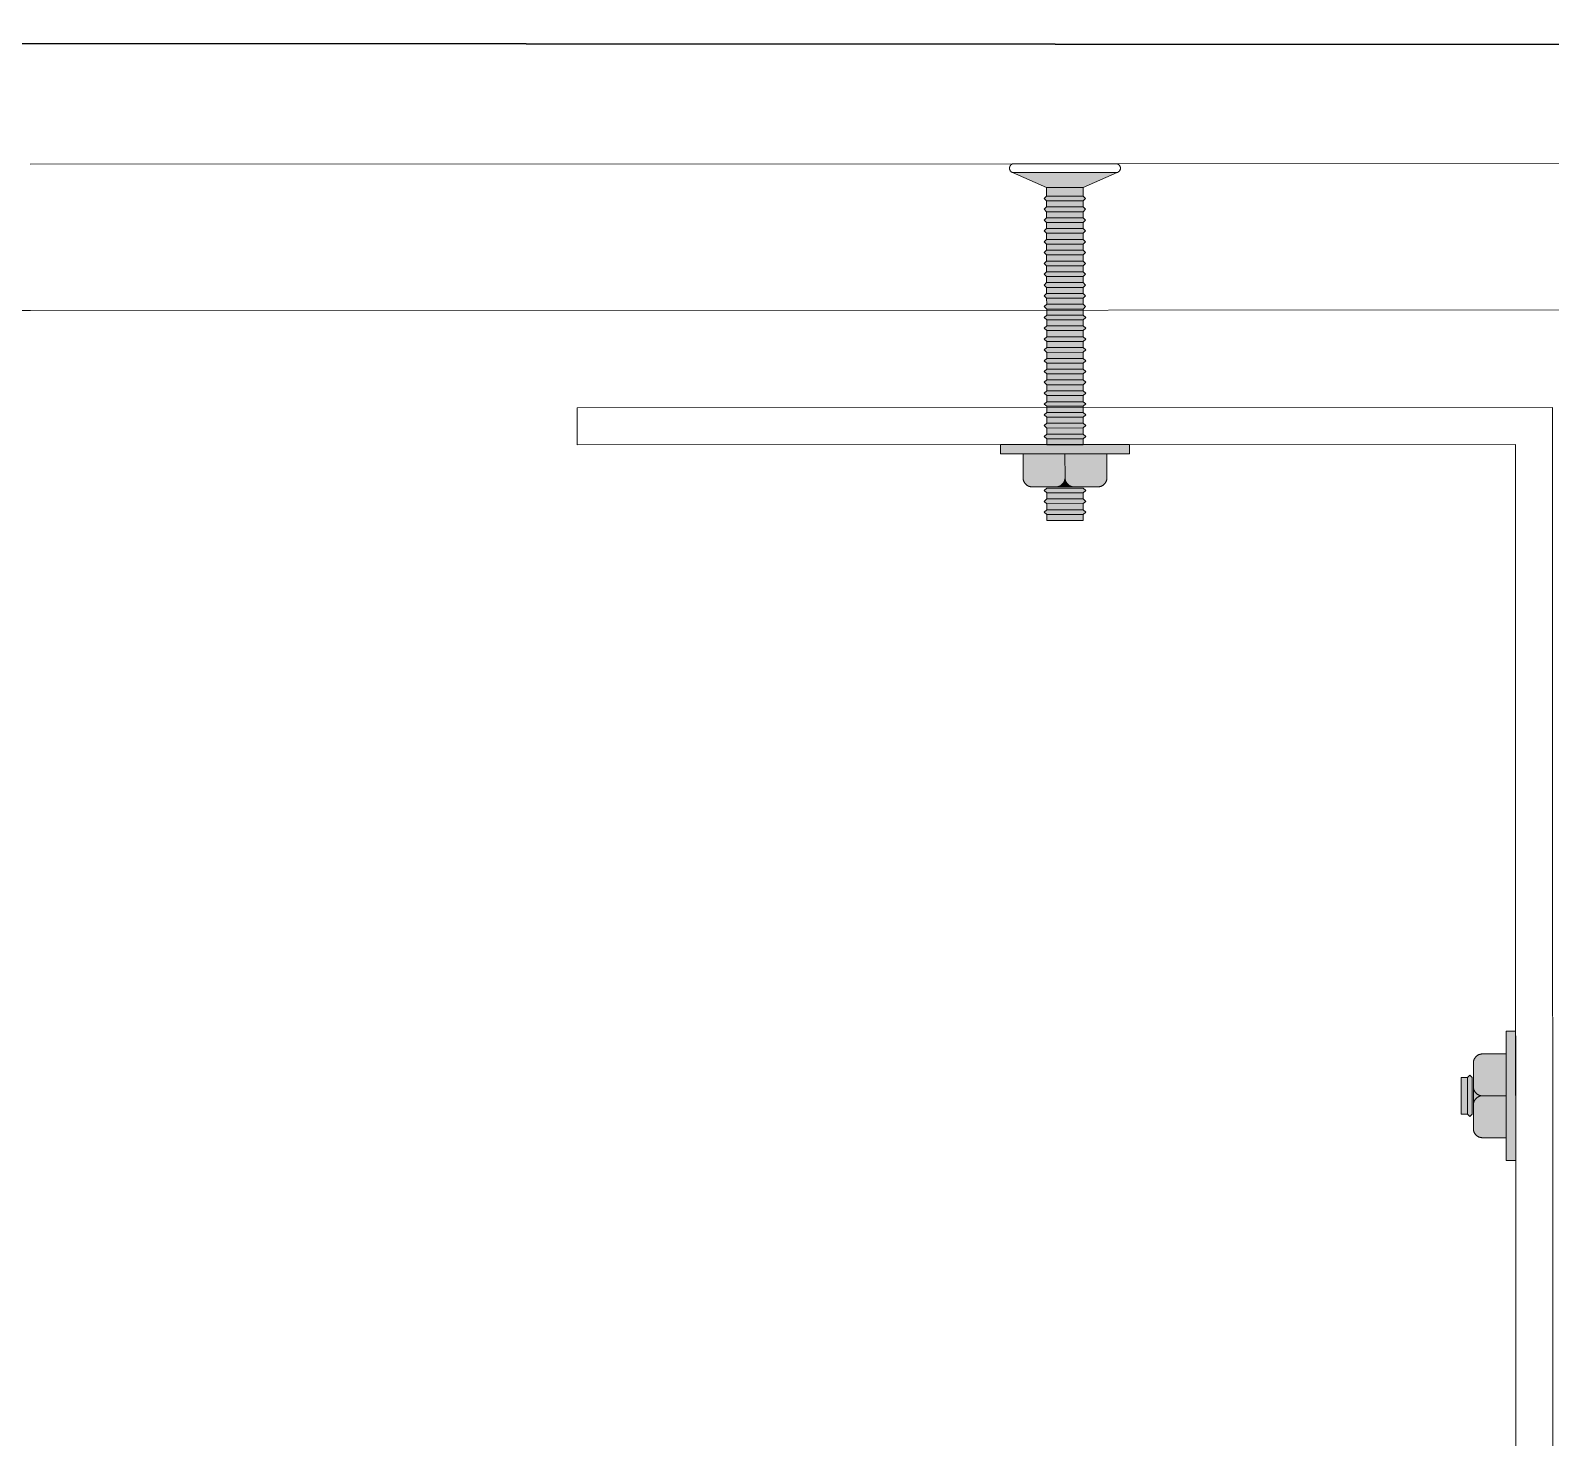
# Model space of a CAD drawing. Header units: metres. Extents: x 19 to 230, y -653 to -519.
# Drawn here: x 30.9339 to 31.0587, y -529.8983 to -529.7828 of the extents above; entities that cross this region are included whole.
import ezdxf

# ---------------------------------------------------------------- set-up
doc = ezdxf.new("R2010")
doc.units = ezdxf.units.M
doc.header["$LTSCALE"] = 0.0125
for name, color, linetype, lineweight in [('03Aussenhaut', 30, 'Continuous', 30), ('05Fenster', 171, 'Continuous', 15), ('Befestigung', 253, 'Continuous', 5), ('Platten', 2, 'Continuous', 15), ('UProfil', 153, 'Continuous', 20)]:
    doc.layers.add(name, color=color, linetype=linetype, lineweight=lineweight)

# ---------------------------------------------------------------- blocks, each defined once
blk = doc.blocks.new('ElementFe seite')
at = {"layer": 'Befestigung', "linetype": 'Continuous', "lineweight": 0}
h = blk.add_hatch(color=256, dxfattribs=at)
h.paths.add_polyline_path([(-3.04, 61.79), (-3.81, 61.79), (-3.81, 51.18), (-3.04, 51.18)])
h.paths.add_polyline_path([(-3.81, 59.93), (-5.76, 59.93), (-5.79, 59.93), (-5.81, 59.93), (-5.84, 59.92), (-5.86, 59.92), (-5.89, 59.92), (-5.91, 59.91), (-5.94, 59.91), (-5.96, 59.9), (-5.99, 59.89), (-6.01, 59.88), (-6.04, 59.88), (-6.06, 59.87), (-6.08, 59.85), (-6.11, 59.84), (-6.13, 59.83), (-6.15, 59.82), (-6.17, 59.8), (-6.19, 59.79), (-6.21, 59.78), (-6.23, 59.76), (-6.25, 59.74), (-6.27, 59.73), (-6.29, 59.71), (-6.31, 59.69), (-6.33, 59.67), (-6.34, 59.65), (-6.36, 59.63), (-6.37, 59.61), (-6.39, 59.59), (-6.4, 59.57), (-6.41, 59.55), (-6.43, 59.52), (-6.44, 59.5), (-6.45, 59.48), (-6.46, 59.45), (-6.47, 59.43), (-6.47, 59.4), (-6.48, 59.38), (-6.49, 59.36), (-6.49, 59.33), (-6.5, 59.31), (-6.5, 59.28), (-6.51, 59.25), (-6.51, 59.23), (-6.51, 59.2), (-6.51, 59.18), (-6.51, 57.24), (-6.51, 57.21), (-6.51, 57.19), (-6.51, 57.16), (-6.5, 57.14), (-6.5, 57.11), (-6.49, 57.09), (-6.49, 57.06), (-6.48, 57.04), (-6.47, 57.01), (-6.47, 56.99), (-6.46, 56.96), (-6.45, 56.94), (-6.44, 56.92), (-6.43, 56.89), (-6.41, 56.87), (-6.4, 56.85), (-6.39, 56.83), (-6.37, 56.81), (-6.36, 56.79), (-6.34, 56.77), (-6.33, 56.75), (-6.31, 56.73), (-6.29, 56.71), (-6.27, 56.69), (-6.25, 56.67), (-6.23, 56.66), (-6.21, 56.64), (-6.19, 56.63), (-6.17, 56.61), (-6.15, 56.6), (-6.13, 56.59), (-6.11, 56.57), (-6.08, 56.56), (-6.06, 56.55), (-6.04, 56.54), (-6.01, 56.53), (-5.99, 56.52), (-5.96, 56.52), (-5.94, 56.51), (-5.91, 56.5), (-5.89, 56.5), (-5.86, 56.5), (-5.84, 56.49), (-5.81, 56.49), (-5.79, 56.49), (-5.76, 56.49), (-3.81, 56.49)])
h.paths.add_polyline_path([(-3.81, 56.49), (-5.76, 56.49), (-5.79, 56.49), (-5.81, 56.49), (-5.84, 56.48), (-5.86, 56.48), (-5.89, 56.48), (-5.91, 56.47), (-5.94, 56.47), (-5.96, 56.46), (-5.99, 56.45), (-6.01, 56.45), (-6.04, 56.44), (-6.06, 56.43), (-6.08, 56.42), (-6.11, 56.4), (-6.13, 56.39), (-6.15, 56.38), (-6.17, 56.37), (-6.19, 56.35), (-6.21, 56.34), (-6.23, 56.32), (-6.25, 56.3), (-6.27, 56.29), (-6.29, 56.27), (-6.31, 56.25), (-6.33, 56.23), (-6.34, 56.21), (-6.36, 56.19), (-6.37, 56.17), (-6.39, 56.15), (-6.4, 56.13), (-6.41, 56.11), (-6.43, 56.08), (-6.44, 56.06), (-6.45, 56.04), (-6.46, 56.01), (-6.47, 55.99), (-6.47, 55.97), (-6.48, 55.94), (-6.49, 55.92), (-6.49, 55.89), (-6.5, 55.87), (-6.5, 55.84), (-6.51, 55.82), (-6.51, 55.79), (-6.51, 55.76), (-6.51, 55.74), (-6.51, 53.8), (-6.51, 53.77), (-6.51, 53.75), (-6.51, 53.72), (-6.5, 53.7), (-6.5, 53.67), (-6.49, 53.65), (-6.49, 53.62), (-6.48, 53.6), (-6.47, 53.57), (-6.47, 53.55), (-6.46, 53.52), (-6.45, 53.5), (-6.44, 53.48), (-6.43, 53.46), (-6.41, 53.43), (-6.4, 53.41), (-6.39, 53.39), (-6.37, 53.37), (-6.36, 53.35), (-6.34, 53.33), (-6.33, 53.31), (-6.31, 53.29), (-6.29, 53.27), (-6.27, 53.25), (-6.25, 53.23), (-6.23, 53.22), (-6.21, 53.2), (-6.19, 53.19), (-6.17, 53.17), (-6.15, 53.16), (-6.13, 53.15), (-6.11, 53.13), (-6.08, 53.12), (-6.06, 53.11), (-6.04, 53.1), (-6.01, 53.09), (-5.99, 53.09), (-5.96, 53.08), (-5.94, 53.07), (-5.91, 53.07), (-5.89, 53.06), (-5.86, 53.06), (-5.84, 53.05), (-5.81, 53.05), (-5.79, 53.05), (-5.76, 53.05), (-3.81, 53.05)])
h.paths.add_polyline_path([(-6.07, 56.56), (-6.12, 56.58), (-6.16, 56.6), (-6.2, 56.63), (-6.24, 56.67), (-6.28, 56.7), (-6.32, 56.74), (-6.35, 56.78), (-6.38, 56.82), (-6.41, 56.86), (-6.43, 56.91), (-6.45, 56.95), (-6.47, 57), (-6.49, 57.05), (-6.5, 57.1), (-6.5, 57.15), (-6.51, 57.21), (-6.51, 55.76), (-6.51, 55.8), (-6.5, 55.85), (-6.49, 55.9), (-6.48, 55.95), (-6.46, 56), (-6.44, 56.05), (-6.42, 56.1), (-6.39, 56.14), (-6.37, 56.18), (-6.33, 56.22), (-6.3, 56.26), (-6.26, 56.3), (-6.22, 56.33), (-6.18, 56.36), (-6.14, 56.39), (-6.09, 56.41), (-6.05, 56.43), (-6, 56.45), (-5.95, 56.46), (-5.9, 56.48), (-5.85, 56.48), (-5.79, 56.49), (-5.82, 56.49), (-5.87, 56.5), (-5.93, 56.51), (-5.97, 56.52), (-6.02, 56.54)])
h.paths.add_polyline_path([(-6.61, 57.99), (-6.81, 58.19), (-7, 57.99), (-7, 54.99), (-6.81, 54.79), (-6.61, 54.99)])
h.paths.add_polyline_path([(-7, 57.99), (-7.5, 57.99), (-7.5, 54.99), (-7, 54.99)])
at = {"layer": 'Befestigung', "linetype": 'Continuous', "lineweight": 0, "extrusion": (0, 0, -1)}
for points in [[(38.5, 8.38), (41.5, 8.38), (41.7, 8.57), (41.5, 8.77), (38.5, 8.77), (38.3, 8.57)], [(38.5, 8.77), (41.5, 8.77), (41.5, 9.27), (38.5, 9.27)], [(38.5, 7.49), (41.5, 7.49), (41.7, 7.69), (41.5, 7.88), (38.5, 7.88), (38.3, 7.69)], [(38.5, 7.88), (41.5, 7.88), (41.5, 8.38), (38.5, 8.38)], [(38.5, 6.99), (41.5, 6.99), (41.5, 7.49), (38.5, 7.49)], [(38.5, 6.61), (41.5, 6.61), (41.7, 6.8), (41.5, 6.99), (38.5, 6.99), (38.3, 6.8)], [(39.25, 6.5), (39.27, 6.5), (39.28, 6.5), (39.3, 6.5), (39.32, 6.5), (39.33, 6.5), (39.35, 6.49), (39.37, 6.49), (39.39, 6.49), (39.4, 6.49), (39.42, 6.48), (39.44, 6.48), (39.46, 6.47), (39.47, 6.47), (39.49, 6.46), (39.51, 6.46), (39.53, 6.45), (39.54, 6.44), (39.56, 6.43), (39.58, 6.43), (39.59, 6.42), (39.61, 6.41), (39.63, 6.4), (39.64, 6.39), (39.66, 6.38), (39.68, 6.37), (39.69, 6.36), (39.71, 6.35), (39.72, 6.33), (39.74, 6.32), (39.75, 6.31), (39.77, 6.3), (39.78, 6.28), (39.79, 6.27), (39.81, 6.25), (39.82, 6.24), (39.83, 6.22), (39.84, 6.21), (39.86, 6.19), (39.87, 6.18), (39.88, 6.16), (39.89, 6.15), (39.9, 6.13), (39.91, 6.11), (39.92, 6.1), (39.92, 6.08), (39.93, 6.06), (39.94, 6.05), (39.95, 6.03), (39.95, 6.01), (39.96, 5.99), (39.97, 5.98), (39.97, 5.96), (39.98, 5.94), (39.98, 5.92), (39.98, 5.91), (39.99, 5.89), (39.99, 5.87), (39.99, 5.85), (40, 5.84), (40, 5.82), (40, 5.8), (40, 5.79), (40, 5.77), (40, 5.75), (40, 5.77), (40, 5.79), (40, 5.8), (40, 5.82), (40, 5.84), (40.01, 5.85), (40.01, 5.87), (40.01, 5.89), (40.02, 5.91), (40.02, 5.92), (40.02, 5.94), (40.03, 5.96), (40.03, 5.98), (40.04, 5.99), (40.05, 6.01), (40.05, 6.03), (40.06, 6.05), (40.07, 6.06), (40.08, 6.08), (40.08, 6.1), (40.09, 6.11), (40.1, 6.13), (40.11, 6.15), (40.12, 6.16), (40.13, 6.18), (40.14, 6.19), (40.16, 6.21), (40.17, 6.22), (40.18, 6.24), (40.19, 6.25), (40.21, 6.27), (40.22, 6.28), (40.23, 6.3), (40.25, 6.31), (40.26, 6.32), (40.28, 6.33), (40.29, 6.35), (40.31, 6.36), (40.32, 6.37), (40.34, 6.38), (40.36, 6.39), (40.37, 6.4), (40.39, 6.41), (40.41, 6.42), (40.42, 6.43), (40.44, 6.43), (40.46, 6.44), (40.47, 6.45), (40.49, 6.46), (40.51, 6.46), (40.53, 6.47), (40.54, 6.47), (40.56, 6.48), (40.58, 6.48), (40.6, 6.49), (40.61, 6.49), (40.63, 6.49), (40.65, 6.49), (40.67, 6.5), (40.68, 6.5), (40.7, 6.5), (40.72, 6.5), (40.73, 6.5), (40.75, 6.5)], [(34.7, 3.03), (45.3, 3.03), (45.3, 3.8), (34.7, 3.8)], [(38.5, 2.17), (41.5, 2.17), (41.7, 2.36), (41.5, 2.56), (38.5, 2.56), (38.3, 2.36)], [(38.5, 2.56), (41.5, 2.56), (41.5, 3.06), (38.5, 3.06)], [(38.5, 1.28), (41.5, 1.28), (41.7, 1.47), (41.5, 1.67), (38.5, 1.67), (38.3, 1.47)], [(38.5, 1.67), (41.5, 1.67), (41.5, 2.17), (38.5, 2.17)], [(38.5, 0.78), (41.5, 0.78), (41.5, 1.28), (38.5, 1.28)], [(38.5, 0.39), (41.5, 0.39), (41.7, 0.59), (41.5, 0.78), (38.5, 0.78), (38.3, 0.59)], [(38.5, -0.11), (41.5, -0.11), (41.5, 0.39), (38.5, 0.39)], [(38.5, -0.49), (41.5, -0.49), (41.7, -0.3), (41.5, -0.11), (38.5, -0.11), (38.3, -0.3)], [(38.5, -1.38), (41.5, -1.38), (41.7, -1.19), (41.5, -0.99), (38.5, -0.99), (38.3, -1.19)], [(38.5, -0.99), (41.5, -0.99), (41.5, -0.49), (38.5, -0.49)], [(38.5, -2.27), (41.5, -2.27), (41.7, -2.08), (41.5, -1.88), (38.5, -1.88), (38.3, -2.08)], [(38.5, -1.88), (41.5, -1.88), (41.5, -1.38), (38.5, -1.38)], [(38.5, -2.77), (41.5, -2.77), (41.5, -2.27), (38.5, -2.27)], [(38.5, -3.16), (41.5, -3.16), (41.7, -2.96), (41.5, -2.77), (38.5, -2.77), (38.3, -2.96)], [(38.5, -4.04), (41.5, -4.04), (41.7, -3.85), (41.5, -3.66), (38.5, -3.66), (38.3, -3.85)], [(38.5, -3.66), (41.5, -3.66), (41.5, -3.16), (38.5, -3.16)], [(38.5, -4.93), (41.5, -4.93), (41.7, -4.74), (41.5, -4.54), (38.5, -4.54), (38.3, -4.74)], [(38.5, -4.54), (41.5, -4.54), (41.5, -4.04), (38.5, -4.04)], [(38.5, -5.43), (41.5, -5.43), (41.5, -4.93), (38.5, -4.93)], [(38.5, -5.82), (41.5, -5.82), (41.7, -5.63), (41.5, -5.43), (38.5, -5.43), (38.3, -5.63)], [(38.5, -6.32), (41.5, -6.32), (41.5, -5.82), (38.5, -5.82)], [(38.5, -6.71), (41.5, -6.71), (41.7, -6.51), (41.5, -6.32), (38.5, -6.32), (38.3, -6.51)], [(38.5, -7.59), (41.5, -7.59), (41.7, -7.4), (41.5, -7.21), (38.5, -7.21), (38.3, -7.4)], [(38.5, -7.21), (41.5, -7.21), (41.5, -6.71), (38.5, -6.71)], [(38.5, -8.48), (41.5, -8.48), (41.7, -8.29), (41.5, -8.09), (38.5, -8.09), (38.3, -8.29)], [(38.5, -8.09), (41.5, -8.09), (41.5, -7.59), (38.5, -7.59)], [(38.5, -8.98), (41.5, -8.98), (41.5, -8.48), (38.5, -8.48)], [(38.5, -9.37), (41.5, -9.37), (41.7, -9.18), (41.5, -8.98), (38.5, -8.98), (38.3, -9.18)], [(38.5, -10.26), (41.5, -10.26), (41.7, -10.06), (41.5, -9.87), (38.5, -9.87), (38.3, -10.06)], [(38.5, -9.87), (41.5, -9.87), (41.5, -9.37), (38.5, -9.37)], [(38.5, -11.14), (41.5, -11.14), (41.7, -10.95), (41.5, -10.76), (38.5, -10.76), (38.3, -10.95)], [(38.5, -10.76), (41.5, -10.76), (41.5, -10.26), (38.5, -10.26)], [(38.5, -11.64), (41.5, -11.64), (41.5, -11.14), (38.5, -11.14)], [(38.5, -12.03), (41.5, -12.03), (41.7, -11.84), (41.5, -11.64), (38.5, -11.64), (38.3, -11.84)], [(38.5, -12.53), (41.5, -12.53), (41.5, -12.03), (38.5, -12.03)], [(38.5, -12.92), (41.5, -12.92), (41.7, -12.73), (41.5, -12.53), (38.5, -12.53), (38.3, -12.73)], [(38.5, -13.81), (41.5, -13.81), (41.7, -13.61), (41.5, -13.42), (38.5, -13.42), (38.3, -13.61)], [(38.5, -13.42), (41.5, -13.42), (41.5, -12.92), (38.5, -12.92)], [(38.5, -14.69), (41.5, -14.69), (41.7, -14.5), (41.5, -14.31), (38.5, -14.31), (38.3, -14.5)], [(38.5, -14.31), (41.5, -14.31), (41.5, -13.81), (38.5, -13.81)], [(38.5, -15.19), (41.5, -15.19), (41.5, -14.69), (38.5, -14.69)], [(38.5, -15.58), (41.5, -15.58), (41.7, -15.39), (41.5, -15.19), (38.5, -15.19), (38.3, -15.39)], [(38.5, -16.47), (41.5, -16.47), (41.7, -16.28), (41.5, -16.08), (38.5, -16.08), (38.3, -16.28)], [(38.5, -16.08), (41.5, -16.08), (41.5, -15.58), (38.5, -15.58)], [(38.5, -17.36), (41.5, -17.36), (41.7, -17.16), (41.5, -16.97), (38.5, -16.97), (38.3, -17.16)], [(38.5, -16.97), (41.5, -16.97), (41.5, -16.47), (38.5, -16.47)], [(38.5, -18.06), (41.5, -18.06), (41.5, -17.36), (38.5, -17.36)], [(35.7, -19.3), (44.3, -19.3), (41.5, -18.06), (38.5, -18.06)]]:
    blk.add_hatch(color=256, dxfattribs=at).paths.add_polyline_path(points, flags=0)
at = {"layer": 'Befestigung', "linetype": 'Continuous', "lineweight": 0}
for points in [[(-40, 3.8), (-40, 5.75), (-40, 5.77), (-40, 5.79), (-40, 5.8), (-40, 5.82), (-40, 5.84), (-40.01, 5.85), (-40.01, 5.87), (-40.01, 5.89), (-40.02, 5.91), (-40.02, 5.92), (-40.02, 5.94), (-40.03, 5.96), (-40.03, 5.98), (-40.04, 5.99), (-40.05, 6.01), (-40.05, 6.03), (-40.06, 6.05), (-40.07, 6.06), (-40.08, 6.08), (-40.08, 6.1), (-40.09, 6.11), (-40.1, 6.13), (-40.11, 6.15), (-40.12, 6.16), (-40.13, 6.18), (-40.14, 6.19), (-40.16, 6.21), (-40.17, 6.22), (-40.18, 6.24), (-40.19, 6.25), (-40.21, 6.27), (-40.22, 6.28), (-40.23, 6.3), (-40.25, 6.31), (-40.26, 6.32), (-40.28, 6.33), (-40.29, 6.35), (-40.31, 6.36), (-40.32, 6.37), (-40.34, 6.38), (-40.36, 6.39), (-40.37, 6.4), (-40.39, 6.41), (-40.41, 6.42), (-40.42, 6.43), (-40.44, 6.43), (-40.46, 6.44), (-40.47, 6.45), (-40.49, 6.46), (-40.51, 6.46), (-40.53, 6.47), (-40.54, 6.47), (-40.56, 6.48), (-40.58, 6.48), (-40.6, 6.49), (-40.61, 6.49), (-40.63, 6.49), (-40.65, 6.49), (-40.67, 6.5), (-40.68, 6.5), (-40.7, 6.5), (-40.72, 6.5), (-40.73, 6.5), (-40.75, 6.5), (-42.69, 6.5), (-42.71, 6.5), (-42.72, 6.5), (-42.74, 6.5), (-42.76, 6.5), (-42.77, 6.5), (-42.79, 6.49), (-42.81, 6.49), (-42.83, 6.49), (-42.84, 6.49), (-42.86, 6.48), (-42.88, 6.48), (-42.9, 6.47), (-42.91, 6.47), (-42.93, 6.46), (-42.95, 6.46), (-42.96, 6.45), (-42.98, 6.44), (-43, 6.43), (-43.02, 6.43), (-43.03, 6.42), (-43.05, 6.41), (-43.07, 6.4), (-43.08, 6.39), (-43.1, 6.38), (-43.12, 6.37), (-43.13, 6.36), (-43.15, 6.35), (-43.16, 6.33), (-43.18, 6.32), (-43.19, 6.31), (-43.21, 6.3), (-43.22, 6.28), (-43.23, 6.27), (-43.25, 6.25), (-43.26, 6.24), (-43.27, 6.22), (-43.28, 6.21), (-43.29, 6.19), (-43.31, 6.18), (-43.32, 6.16), (-43.33, 6.15), (-43.34, 6.13), (-43.35, 6.11), (-43.35, 6.1), (-43.36, 6.08), (-43.37, 6.06), (-43.38, 6.05), (-43.39, 6.03), (-43.39, 6.01), (-43.4, 5.99), (-43.4, 5.98), (-43.41, 5.96), (-43.41, 5.94), (-43.42, 5.92), (-43.42, 5.91), (-43.43, 5.89), (-43.43, 5.87), (-43.43, 5.85), (-43.43, 5.84), (-43.44, 5.82), (-43.44, 5.8), (-43.44, 5.79), (-43.44, 5.77), (-43.44, 5.75), (-43.44, 3.8)], [(-36.56, 3.8), (-36.56, 5.75), (-36.56, 5.77), (-36.56, 5.79), (-36.56, 5.8), (-36.56, 5.82), (-36.57, 5.84), (-36.57, 5.85), (-36.57, 5.87), (-36.57, 5.89), (-36.58, 5.91), (-36.58, 5.92), (-36.59, 5.94), (-36.59, 5.96), (-36.6, 5.98), (-36.6, 5.99), (-36.61, 6.01), (-36.61, 6.03), (-36.62, 6.05), (-36.63, 6.06), (-36.64, 6.08), (-36.65, 6.1), (-36.65, 6.11), (-36.66, 6.13), (-36.67, 6.15), (-36.68, 6.16), (-36.69, 6.18), (-36.71, 6.19), (-36.72, 6.21), (-36.73, 6.22), (-36.74, 6.24), (-36.75, 6.25), (-36.77, 6.27), (-36.78, 6.28), (-36.79, 6.3), (-36.81, 6.31), (-36.82, 6.32), (-36.84, 6.33), (-36.85, 6.35), (-36.87, 6.36), (-36.88, 6.37), (-36.9, 6.38), (-36.92, 6.39), (-36.93, 6.4), (-36.95, 6.41), (-36.97, 6.42), (-36.98, 6.43), (-37, 6.43), (-37.02, 6.44), (-37.04, 6.45), (-37.05, 6.46), (-37.07, 6.46), (-37.09, 6.47), (-37.1, 6.47), (-37.12, 6.48), (-37.14, 6.48), (-37.16, 6.49), (-37.17, 6.49), (-37.19, 6.49), (-37.21, 6.49), (-37.23, 6.5), (-37.24, 6.5), (-37.26, 6.5), (-37.28, 6.5), (-37.29, 6.5), (-37.31, 6.5), (-39.25, 6.5), (-39.27, 6.5), (-39.28, 6.5), (-39.3, 6.5), (-39.32, 6.5), (-39.33, 6.5), (-39.35, 6.49), (-39.37, 6.49), (-39.39, 6.49), (-39.4, 6.49), (-39.42, 6.48), (-39.44, 6.48), (-39.46, 6.47), (-39.47, 6.47), (-39.49, 6.46), (-39.51, 6.46), (-39.53, 6.45), (-39.54, 6.44), (-39.56, 6.43), (-39.58, 6.43), (-39.59, 6.42), (-39.61, 6.41), (-39.63, 6.4), (-39.64, 6.39), (-39.66, 6.38), (-39.68, 6.37), (-39.69, 6.36), (-39.71, 6.35), (-39.72, 6.33), (-39.74, 6.32), (-39.75, 6.31), (-39.77, 6.3), (-39.78, 6.28), (-39.79, 6.27), (-39.81, 6.25), (-39.82, 6.24), (-39.83, 6.22), (-39.84, 6.21), (-39.86, 6.19), (-39.87, 6.18), (-39.88, 6.16), (-39.89, 6.15), (-39.9, 6.13), (-39.91, 6.11), (-39.92, 6.1), (-39.92, 6.08), (-39.93, 6.06), (-39.94, 6.05), (-39.95, 6.03), (-39.95, 6.01), (-39.96, 5.99), (-39.97, 5.98), (-39.97, 5.96), (-39.98, 5.94), (-39.98, 5.92), (-39.98, 5.91), (-39.99, 5.89), (-39.99, 5.87), (-39.99, 5.85), (-40, 5.84), (-40, 5.82), (-40, 5.8), (-40, 5.79), (-40, 5.77), (-40, 5.75), (-40, 3.8)]]:
    blk.add_hatch(color=256, dxfattribs=at).paths.add_polyline_path(points, flags=0)
at = {"layer": 'Befestigung', "linetype": 'Continuous', "lineweight": 5}
for points in [[(-3.04, 61.79), (-3.04, 51.18), (-3.81, 51.18), (-3.81, 61.79)], [(-7, 57.99), (-7, 54.99), (-7.5, 54.99), (-7.5, 57.99)], [(-6.61, 57.99), (-6.61, 54.99), (-6.81, 54.79), (-7, 54.99), (-7, 57.99), (-6.81, 58.19)], [(-38.5, 8.38), (-41.5, 8.38), (-41.7, 8.57), (-41.5, 8.77), (-38.5, 8.77), (-38.3, 8.57)], [(-38.5, 8.77), (-41.5, 8.77), (-41.5, 9.27), (-38.5, 9.27)], [(-38.5, 7.49), (-41.5, 7.49), (-41.7, 7.69), (-41.5, 7.88), (-38.5, 7.88), (-38.3, 7.69)], [(-38.5, 7.88), (-41.5, 7.88), (-41.5, 8.38), (-38.5, 8.38)], [(-38.5, 6.99), (-41.5, 6.99), (-41.5, 7.49), (-38.5, 7.49)], [(-38.5, 6.61), (-41.5, 6.61), (-41.7, 6.8), (-41.5, 6.99), (-38.5, 6.99), (-38.3, 6.8)], [(-34.7, 3.03), (-45.3, 3.03), (-45.3, 3.8), (-34.7, 3.8)], [(-38.5, 2.17), (-41.5, 2.17), (-41.7, 2.36), (-41.5, 2.56), (-38.5, 2.56), (-38.3, 2.36)], [(-38.5, 2.56), (-41.5, 2.56), (-41.5, 3.06), (-38.5, 3.06)], [(-38.5, 1.28), (-41.5, 1.28), (-41.7, 1.47), (-41.5, 1.67), (-38.5, 1.67), (-38.3, 1.47)], [(-38.5, 1.67), (-41.5, 1.67), (-41.5, 2.17), (-38.5, 2.17)], [(-38.5, 0.78), (-41.5, 0.78), (-41.5, 1.28), (-38.5, 1.28)], [(-38.5, 0.39), (-41.5, 0.39), (-41.7, 0.59), (-41.5, 0.78), (-38.5, 0.78), (-38.3, 0.59)], [(-38.5, -0.11), (-41.5, -0.11), (-41.5, 0.39), (-38.5, 0.39)], [(-38.5, -0.49), (-41.5, -0.49), (-41.7, -0.3), (-41.5, -0.11), (-38.5, -0.11), (-38.3, -0.3)], [(-38.5, -1.38), (-41.5, -1.38), (-41.7, -1.19), (-41.5, -0.99), (-38.5, -0.99), (-38.3, -1.19)], [(-38.5, -0.99), (-41.5, -0.99), (-41.5, -0.49), (-38.5, -0.49)], [(-38.5, -2.27), (-41.5, -2.27), (-41.7, -2.08), (-41.5, -1.88), (-38.5, -1.88), (-38.3, -2.08)], [(-38.5, -1.88), (-41.5, -1.88), (-41.5, -1.38), (-38.5, -1.38)], [(-38.5, -2.77), (-41.5, -2.77), (-41.5, -2.27), (-38.5, -2.27)], [(-38.5, -3.16), (-41.5, -3.16), (-41.7, -2.96), (-41.5, -2.77), (-38.5, -2.77), (-38.3, -2.96)], [(-38.5, -4.04), (-41.5, -4.04), (-41.7, -3.85), (-41.5, -3.66), (-38.5, -3.66), (-38.3, -3.85)], [(-38.5, -3.66), (-41.5, -3.66), (-41.5, -3.16), (-38.5, -3.16)], [(-38.5, -4.93), (-41.5, -4.93), (-41.7, -4.74), (-41.5, -4.54), (-38.5, -4.54), (-38.3, -4.74)], [(-38.5, -4.54), (-41.5, -4.54), (-41.5, -4.04), (-38.5, -4.04)], [(-38.5, -5.43), (-41.5, -5.43), (-41.5, -4.93), (-38.5, -4.93)], [(-38.5, -5.82), (-41.5, -5.82), (-41.7, -5.63), (-41.5, -5.43), (-38.5, -5.43), (-38.3, -5.63)], [(-38.5, -6.32), (-41.5, -6.32), (-41.5, -5.82), (-38.5, -5.82)], [(-38.5, -6.71), (-41.5, -6.71), (-41.7, -6.51), (-41.5, -6.32), (-38.5, -6.32), (-38.3, -6.51)], [(-38.5, -7.59), (-41.5, -7.59), (-41.7, -7.4), (-41.5, -7.21), (-38.5, -7.21), (-38.3, -7.4)], [(-38.5, -7.21), (-41.5, -7.21), (-41.5, -6.71), (-38.5, -6.71)], [(-38.5, -8.48), (-41.5, -8.48), (-41.7, -8.29), (-41.5, -8.09), (-38.5, -8.09), (-38.3, -8.29)], [(-38.5, -8.09), (-41.5, -8.09), (-41.5, -7.59), (-38.5, -7.59)], [(-38.5, -8.98), (-41.5, -8.98), (-41.5, -8.48), (-38.5, -8.48)], [(-38.5, -9.37), (-41.5, -9.37), (-41.7, -9.18), (-41.5, -8.98), (-38.5, -8.98), (-38.3, -9.18)], [(-38.5, -10.26), (-41.5, -10.26), (-41.7, -10.06), (-41.5, -9.87), (-38.5, -9.87), (-38.3, -10.06)], [(-38.5, -9.87), (-41.5, -9.87), (-41.5, -9.37), (-38.5, -9.37)], [(-38.5, -11.14), (-41.5, -11.14), (-41.7, -10.95), (-41.5, -10.76), (-38.5, -10.76), (-38.3, -10.95)], [(-38.5, -10.76), (-41.5, -10.76), (-41.5, -10.26), (-38.5, -10.26)], [(-38.5, -11.64), (-41.5, -11.64), (-41.5, -11.14), (-38.5, -11.14)], [(-38.5, -12.03), (-41.5, -12.03), (-41.7, -11.84), (-41.5, -11.64), (-38.5, -11.64), (-38.3, -11.84)], [(-38.5, -12.53), (-41.5, -12.53), (-41.5, -12.03), (-38.5, -12.03)], [(-38.5, -12.92), (-41.5, -12.92), (-41.7, -12.73), (-41.5, -12.53), (-38.5, -12.53), (-38.3, -12.73)], [(-38.5, -13.81), (-41.5, -13.81), (-41.7, -13.61), (-41.5, -13.42), (-38.5, -13.42), (-38.3, -13.61)], [(-38.5, -13.42), (-41.5, -13.42), (-41.5, -12.92), (-38.5, -12.92)], [(-38.5, -14.69), (-41.5, -14.69), (-41.7, -14.5), (-41.5, -14.31), (-38.5, -14.31), (-38.3, -14.5)], [(-38.5, -14.31), (-41.5, -14.31), (-41.5, -13.81), (-38.5, -13.81)], [(-38.5, -15.19), (-41.5, -15.19), (-41.5, -14.69), (-38.5, -14.69)], [(-38.5, -15.58), (-41.5, -15.58), (-41.7, -15.39), (-41.5, -15.19), (-38.5, -15.19), (-38.3, -15.39)], [(-38.5, -16.47), (-41.5, -16.47), (-41.7, -16.28), (-41.5, -16.08), (-38.5, -16.08), (-38.3, -16.28)], [(-38.5, -16.08), (-41.5, -16.08), (-41.5, -15.58), (-38.5, -15.58)], [(-38.5, -17.36), (-41.5, -17.36), (-41.7, -17.16), (-41.5, -16.97), (-38.5, -16.97), (-38.3, -17.16)], [(-38.5, -16.97), (-41.5, -16.97), (-41.5, -16.47), (-38.5, -16.47)], [(-38.5, -18.06), (-41.5, -18.06), (-41.5, -17.36), (-38.5, -17.36)], [(-35.7, -19.3), (-44.3, -19.3), (-41.5, -18.06), (-38.5, -18.06)]]:
    blk.add_lwpolyline(points, close=True, dxfattribs=at)
for points in [[(-5.76, 59.93), (-5.79, 59.93), (-5.81, 59.93), (-5.84, 59.92), (-5.86, 59.92), (-5.89, 59.92), (-5.91, 59.91), (-5.94, 59.91), (-5.96, 59.9), (-5.99, 59.89), (-6.01, 59.88), (-6.04, 59.88), (-6.06, 59.87), (-6.08, 59.85), (-6.11, 59.84), (-6.13, 59.83), (-6.15, 59.82), (-6.17, 59.8), (-6.19, 59.79), (-6.21, 59.78), (-6.23, 59.76), (-6.25, 59.74), (-6.27, 59.73), (-6.29, 59.71), (-6.31, 59.69), (-6.33, 59.67), (-6.34, 59.65), (-6.36, 59.63), (-6.37, 59.61), (-6.39, 59.59), (-6.4, 59.57), (-6.41, 59.55), (-6.43, 59.52), (-6.44, 59.5), (-6.45, 59.48), (-6.46, 59.45), (-6.47, 59.43), (-6.47, 59.4), (-6.48, 59.38), (-6.49, 59.36), (-6.49, 59.33), (-6.5, 59.31), (-6.5, 59.28), (-6.51, 59.25), (-6.51, 59.23), (-6.51, 59.2), (-6.51, 59.18)], [(-3.81, 59.93), (-5.76, 59.93)], [(-3.81, 56.49), (-3.81, 59.93)], [(-6.51, 59.18), (-6.51, 57.24)], [(-6.51, 55.74), (-6.51, 57.24)], [(-6.51, 57.24), (-6.51, 57.21), (-6.51, 57.19), (-6.51, 57.16), (-6.5, 57.14), (-6.5, 57.11), (-6.49, 57.09), (-6.49, 57.06), (-6.48, 57.04), (-6.47, 57.01), (-6.47, 56.99), (-6.46, 56.96), (-6.45, 56.94), (-6.44, 56.92), (-6.43, 56.89), (-6.41, 56.87), (-6.4, 56.85), (-6.39, 56.83), (-6.37, 56.81), (-6.36, 56.79), (-6.34, 56.77), (-6.33, 56.75), (-6.31, 56.73), (-6.29, 56.71), (-6.27, 56.69), (-6.25, 56.67), (-6.23, 56.66), (-6.21, 56.64), (-6.19, 56.63), (-6.17, 56.61), (-6.15, 56.6), (-6.13, 56.59), (-6.11, 56.57), (-6.08, 56.56), (-6.06, 56.55), (-6.04, 56.54), (-6.01, 56.53), (-5.99, 56.52), (-5.96, 56.52), (-5.94, 56.51), (-5.91, 56.5), (-5.89, 56.5), (-5.86, 56.5), (-5.84, 56.49), (-5.81, 56.49), (-5.79, 56.49), (-5.76, 56.49)], [(-6.51, 57.24), (-6.51, 57.21), (-6.51, 57.19), (-6.51, 57.16), (-6.5, 57.14), (-6.5, 57.11), (-6.49, 57.09), (-6.49, 57.06), (-6.48, 57.04), (-6.47, 57.01), (-6.47, 56.99), (-6.46, 56.96), (-6.45, 56.94), (-6.44, 56.92), (-6.43, 56.89), (-6.41, 56.87), (-6.4, 56.85), (-6.39, 56.83), (-6.37, 56.81), (-6.36, 56.79), (-6.34, 56.77), (-6.33, 56.75), (-6.31, 56.73), (-6.29, 56.71), (-6.27, 56.69), (-6.25, 56.67), (-6.23, 56.66), (-6.21, 56.64), (-6.19, 56.63), (-6.17, 56.61), (-6.15, 56.6), (-6.13, 56.59), (-6.11, 56.57), (-6.08, 56.56), (-6.06, 56.55), (-6.04, 56.54), (-6.01, 56.53), (-5.99, 56.52), (-5.96, 56.52), (-5.94, 56.51), (-5.91, 56.5), (-5.89, 56.5), (-5.86, 56.5), (-5.84, 56.49), (-5.81, 56.49), (-5.79, 56.49), (-5.76, 56.49)], [(-5.76, 56.49), (-5.79, 56.49), (-5.81, 56.49), (-5.84, 56.48), (-5.86, 56.48), (-5.89, 56.48), (-5.91, 56.47), (-5.94, 56.47), (-5.96, 56.46), (-5.99, 56.45), (-6.01, 56.45), (-6.04, 56.44), (-6.06, 56.43), (-6.08, 56.42), (-6.11, 56.4), (-6.13, 56.39), (-6.15, 56.38), (-6.17, 56.37), (-6.19, 56.35), (-6.21, 56.34), (-6.23, 56.32), (-6.25, 56.3), (-6.27, 56.29), (-6.29, 56.27), (-6.31, 56.25), (-6.33, 56.23), (-6.34, 56.21), (-6.36, 56.19), (-6.37, 56.17), (-6.39, 56.15), (-6.4, 56.13), (-6.41, 56.11), (-6.43, 56.08), (-6.44, 56.06), (-6.45, 56.04), (-6.46, 56.01), (-6.47, 55.99), (-6.47, 55.97), (-6.48, 55.94), (-6.49, 55.92), (-6.49, 55.89), (-6.5, 55.87), (-6.5, 55.84), (-6.51, 55.82), (-6.51, 55.79), (-6.51, 55.76), (-6.51, 55.74)], [(-5.76, 56.49), (-5.79, 56.49), (-5.81, 56.49), (-5.84, 56.48), (-5.86, 56.48), (-5.89, 56.48), (-5.91, 56.47), (-5.94, 56.47), (-5.96, 56.46), (-5.99, 56.45), (-6.01, 56.45), (-6.04, 56.44), (-6.06, 56.43), (-6.08, 56.42), (-6.11, 56.4), (-6.13, 56.39), (-6.15, 56.38), (-6.17, 56.37), (-6.19, 56.35), (-6.21, 56.34), (-6.23, 56.32), (-6.25, 56.3), (-6.27, 56.29), (-6.29, 56.27), (-6.31, 56.25), (-6.33, 56.23), (-6.34, 56.21), (-6.36, 56.19), (-6.37, 56.17), (-6.39, 56.15), (-6.4, 56.13), (-6.41, 56.11), (-6.43, 56.08), (-6.44, 56.06), (-6.45, 56.04), (-6.46, 56.01), (-6.47, 55.99), (-6.47, 55.97), (-6.48, 55.94), (-6.49, 55.92), (-6.49, 55.89), (-6.5, 55.87), (-6.5, 55.84), (-6.51, 55.82), (-6.51, 55.79), (-6.51, 55.76), (-6.51, 55.74)], [(-3.81, 56.49), (-5.76, 56.49)], [(-5.76, 56.49), (-3.81, 56.49)], [(-3.81, 53.05), (-3.81, 56.49)], [(-6.51, 55.74), (-6.51, 53.8)], [(-6.51, 53.8), (-6.51, 53.77), (-6.51, 53.75), (-6.51, 53.72), (-6.5, 53.7), (-6.5, 53.67), (-6.49, 53.65), (-6.49, 53.62), (-6.48, 53.6), (-6.47, 53.57), (-6.47, 53.55), (-6.46, 53.52), (-6.45, 53.5), (-6.44, 53.48), (-6.43, 53.46), (-6.41, 53.43), (-6.4, 53.41), (-6.39, 53.39), (-6.37, 53.37), (-6.36, 53.35), (-6.34, 53.33), (-6.33, 53.31), (-6.31, 53.29), (-6.29, 53.27), (-6.27, 53.25), (-6.25, 53.23), (-6.23, 53.22), (-6.21, 53.2), (-6.19, 53.19), (-6.17, 53.17), (-6.15, 53.16), (-6.13, 53.15), (-6.11, 53.13), (-6.08, 53.12), (-6.06, 53.11), (-6.04, 53.1), (-6.01, 53.09), (-5.99, 53.09), (-5.96, 53.08), (-5.94, 53.07), (-5.91, 53.07), (-5.89, 53.06), (-5.86, 53.06), (-5.84, 53.05), (-5.81, 53.05), (-5.79, 53.05), (-5.76, 53.05)], [(-5.76, 53.05), (-3.81, 53.05)], [(-42.69, 6.5), (-42.71, 6.5), (-42.74, 6.5), (-42.77, 6.5), (-42.79, 6.49), (-42.82, 6.49), (-42.84, 6.49), (-42.87, 6.48), (-42.89, 6.47), (-42.92, 6.47), (-42.94, 6.46), (-42.96, 6.45), (-42.99, 6.44), (-43.01, 6.43), (-43.03, 6.42), (-43.06, 6.41), (-43.08, 6.39), (-43.1, 6.38), (-43.12, 6.36), (-43.14, 6.35), (-43.16, 6.33), (-43.18, 6.32), (-43.2, 6.3), (-43.22, 6.28), (-43.24, 6.26), (-43.25, 6.24), (-43.27, 6.23), (-43.29, 6.21), (-43.3, 6.18), (-43.32, 6.16), (-43.33, 6.14), (-43.34, 6.12), (-43.35, 6.1), (-43.37, 6.07), (-43.38, 6.05), (-43.39, 6.03), (-43.4, 6), (-43.4, 5.98), (-43.41, 5.95), (-43.42, 5.93), (-43.42, 5.9), (-43.43, 5.88), (-43.43, 5.85), (-43.43, 5.83), (-43.44, 5.8), (-43.44, 5.78), (-43.44, 5.75)], [(-40.75, 6.5), (-42.69, 6.5)], [(-40.75, 6.5), (-39.25, 6.5)], [(-40, 5.75), (-40, 5.78), (-40, 5.8), (-40, 5.83), (-40.01, 5.85), (-40.01, 5.88), (-40.02, 5.9), (-40.02, 5.93), (-40.03, 5.95), (-40.04, 5.98), (-40.04, 6), (-40.05, 6.03), (-40.06, 6.05), (-40.07, 6.07), (-40.08, 6.1), (-40.1, 6.12), (-40.11, 6.14), (-40.12, 6.16), (-40.14, 6.18), (-40.15, 6.21), (-40.17, 6.23), (-40.18, 6.24), (-40.2, 6.26), (-40.22, 6.28), (-40.24, 6.3), (-40.26, 6.32), (-40.28, 6.33), (-40.3, 6.35), (-40.32, 6.36), (-40.34, 6.38), (-40.36, 6.39), (-40.38, 6.41), (-40.4, 6.42), (-40.43, 6.43), (-40.45, 6.44), (-40.47, 6.45), (-40.5, 6.46), (-40.52, 6.47), (-40.55, 6.47), (-40.57, 6.48), (-40.6, 6.49), (-40.62, 6.49), (-40.65, 6.49), (-40.67, 6.5), (-40.7, 6.5), (-40.72, 6.5), (-40.75, 6.5)], [(-40, 5.75), (-40, 5.78), (-40, 5.8), (-40, 5.83), (-40.01, 5.85), (-40.01, 5.88), (-40.02, 5.9), (-40.02, 5.93), (-40.03, 5.95), (-40.04, 5.98), (-40.04, 6), (-40.05, 6.03), (-40.06, 6.05), (-40.07, 6.07), (-40.08, 6.1), (-40.1, 6.12), (-40.11, 6.14), (-40.12, 6.16), (-40.14, 6.18), (-40.15, 6.21), (-40.17, 6.23), (-40.18, 6.24), (-40.2, 6.26), (-40.22, 6.28), (-40.24, 6.3), (-40.26, 6.32), (-40.28, 6.33), (-40.3, 6.35), (-40.32, 6.36), (-40.34, 6.38), (-40.36, 6.39), (-40.38, 6.41), (-40.4, 6.42), (-40.43, 6.43), (-40.45, 6.44), (-40.47, 6.45), (-40.5, 6.46), (-40.52, 6.47), (-40.55, 6.47), (-40.57, 6.48), (-40.6, 6.49), (-40.62, 6.49), (-40.65, 6.49), (-40.67, 6.5), (-40.7, 6.5), (-40.72, 6.5), (-40.75, 6.5)], [(-39.25, 6.5), (-39.28, 6.5), (-39.3, 6.5), (-39.33, 6.5), (-39.35, 6.49), (-39.38, 6.49), (-39.4, 6.49), (-39.43, 6.48), (-39.45, 6.47), (-39.48, 6.47), (-39.5, 6.46), (-39.53, 6.45), (-39.55, 6.44), (-39.57, 6.43), (-39.6, 6.42), (-39.62, 6.41), (-39.64, 6.39), (-39.66, 6.38), (-39.68, 6.36), (-39.7, 6.35), (-39.72, 6.33), (-39.74, 6.32), (-39.76, 6.3), (-39.78, 6.28), (-39.8, 6.26), (-39.82, 6.24), (-39.83, 6.23), (-39.85, 6.21), (-39.86, 6.18), (-39.88, 6.16), (-39.89, 6.14), (-39.9, 6.12), (-39.92, 6.1), (-39.93, 6.07), (-39.94, 6.05), (-39.95, 6.03), (-39.96, 6), (-39.96, 5.98), (-39.97, 5.95), (-39.98, 5.93), (-39.98, 5.9), (-39.99, 5.88), (-39.99, 5.85), (-40, 5.83), (-40, 5.8), (-40, 5.78), (-40, 5.75)], [(-39.25, 6.5), (-39.28, 6.5), (-39.3, 6.5), (-39.33, 6.5), (-39.35, 6.49), (-39.38, 6.49), (-39.4, 6.49), (-39.43, 6.48), (-39.45, 6.47), (-39.48, 6.47), (-39.5, 6.46), (-39.53, 6.45), (-39.55, 6.44), (-39.57, 6.43), (-39.6, 6.42), (-39.62, 6.41), (-39.64, 6.39), (-39.66, 6.38), (-39.68, 6.36), (-39.7, 6.35), (-39.72, 6.33), (-39.74, 6.32), (-39.76, 6.3), (-39.78, 6.28), (-39.8, 6.26), (-39.82, 6.24), (-39.83, 6.23), (-39.85, 6.21), (-39.86, 6.18), (-39.88, 6.16), (-39.89, 6.14), (-39.9, 6.12), (-39.92, 6.1), (-39.93, 6.07), (-39.94, 6.05), (-39.95, 6.03), (-39.96, 6), (-39.96, 5.98), (-39.97, 5.95), (-39.98, 5.93), (-39.98, 5.9), (-39.99, 5.88), (-39.99, 5.85), (-40, 5.83), (-40, 5.8), (-40, 5.78), (-40, 5.75)], [(-37.31, 6.5), (-39.25, 6.5)], [(-36.56, 5.75), (-36.56, 5.78), (-36.56, 5.8), (-36.57, 5.83), (-36.57, 5.85), (-36.57, 5.88), (-36.58, 5.9), (-36.58, 5.93), (-36.59, 5.95), (-36.6, 5.98), (-36.6, 6), (-36.61, 6.03), (-36.62, 6.05), (-36.63, 6.07), (-36.65, 6.1), (-36.66, 6.12), (-36.67, 6.14), (-36.68, 6.16), (-36.7, 6.18), (-36.71, 6.21), (-36.73, 6.23), (-36.75, 6.24), (-36.76, 6.26), (-36.78, 6.28), (-36.8, 6.3), (-36.82, 6.32), (-36.84, 6.33), (-36.86, 6.35), (-36.88, 6.36), (-36.9, 6.38), (-36.92, 6.39), (-36.94, 6.41), (-36.97, 6.42), (-36.99, 6.43), (-37.01, 6.44), (-37.04, 6.45), (-37.06, 6.46), (-37.08, 6.47), (-37.11, 6.47), (-37.13, 6.48), (-37.16, 6.49), (-37.18, 6.49), (-37.21, 6.49), (-37.23, 6.5), (-37.26, 6.5), (-37.29, 6.5), (-37.31, 6.5)], [(-43.44, 5.75), (-43.44, 3.8)], [(-40, 3.8), (-40, 5.75)], [(-40, 5.75), (-40, 3.8)], [(-36.56, 3.8), (-36.56, 5.75)], [(-43.44, 3.8), (-40, 3.8)], [(-40, 3.8), (-36.56, 3.8)], [(-44.3, -20), (-44.32, -20), (-44.33, -19.99), (-44.34, -19.98), (-44.35, -19.98), (-44.36, -19.97), (-44.37, -19.96), (-44.39, -19.96), (-44.4, -19.95), (-44.41, -19.94), (-44.42, -19.93), (-44.43, -19.92), (-44.44, -19.92), (-44.44, -19.91), (-44.45, -19.9), (-44.46, -19.89), (-44.47, -19.88), (-44.48, -19.86), (-44.48, -19.85), (-44.49, -19.84), (-44.5, -19.83), (-44.5, -19.82), (-44.51, -19.81), (-44.52, -19.8), (-44.52, -19.78), (-44.52, -19.77), (-44.53, -19.76), (-44.53, -19.75), (-44.54, -19.73), (-44.54, -19.72), (-44.54, -19.71), (-44.54, -19.7), (-44.54, -19.68), (-44.54, -19.67), (-44.55, -19.66), (-44.55, -19.64), (-44.54, -19.63), (-44.54, -19.62), (-44.54, -19.6), (-44.54, -19.59), (-44.54, -19.58), (-44.54, -19.57), (-44.53, -19.55), (-44.53, -19.54), (-44.52, -19.53), (-44.52, -19.52), (-44.52, -19.5), (-44.51, -19.49), (-44.5, -19.48), (-44.5, -19.47), (-44.49, -19.46), (-44.48, -19.45), (-44.48, -19.44), (-44.47, -19.42), (-44.46, -19.41), (-44.45, -19.4), (-44.44, -19.39), (-44.44, -19.38), (-44.43, -19.38), (-44.42, -19.37), (-44.41, -19.36), (-44.4, -19.35), (-44.39, -19.34), (-44.37, -19.34), (-44.36, -19.33), (-44.35, -19.32), (-44.34, -19.32), (-44.33, -19.31), (-44.32, -19.3), (-44.3, -19.3)], [(-44.3, -19.3), (-35.7, -19.3)], [(-35.7, -19.3), (-35.69, -19.3), (-35.68, -19.31), (-35.66, -19.31), (-35.65, -19.32), (-35.64, -19.32), (-35.63, -19.33), (-35.62, -19.34), (-35.61, -19.34), (-35.6, -19.35), (-35.59, -19.36), (-35.58, -19.37), (-35.57, -19.37), (-35.56, -19.38), (-35.55, -19.39), (-35.54, -19.4), (-35.53, -19.41), (-35.52, -19.42), (-35.52, -19.43), (-35.51, -19.44), (-35.5, -19.45), (-35.49, -19.46), (-35.49, -19.47), (-35.48, -19.48), (-35.48, -19.5), (-35.47, -19.51), (-35.47, -19.52), (-35.46, -19.53), (-35.46, -19.54), (-35.45, -19.56), (-35.45, -19.57), (-35.45, -19.58), (-35.45, -19.59), (-35.44, -19.61), (-35.44, -19.62), (-35.44, -19.63), (-35.44, -19.64), (-35.44, -19.66), (-35.44, -19.67), (-35.44, -19.68), (-35.44, -19.69), (-35.45, -19.71), (-35.45, -19.72), (-35.45, -19.73), (-35.45, -19.74), (-35.46, -19.76), (-35.46, -19.77), (-35.47, -19.78), (-35.47, -19.79), (-35.48, -19.8), (-35.48, -19.82), (-35.49, -19.83), (-35.49, -19.84), (-35.5, -19.85), (-35.51, -19.86), (-35.52, -19.87), (-35.52, -19.88), (-35.53, -19.89), (-35.54, -19.9), (-35.55, -19.91), (-35.56, -19.92), (-35.57, -19.93), (-35.58, -19.93), (-35.59, -19.94), (-35.6, -19.95), (-35.61, -19.96), (-35.62, -19.96), (-35.63, -19.97), (-35.64, -19.98), (-35.65, -19.98), (-35.66, -19.99), (-35.68, -19.99), (-35.69, -20), (-35.7, -20)], [(-35.7, -20), (-44.3, -20)]]:
    blk.add_lwpolyline(points, dxfattribs=at)
at = {"layer": 'Platten', "linetype": 'Continuous', "lineweight": 13}
for points in [[(-124.89, -20), (52, -20), (52, -8)], [(52, -8), (-124.89, -8)]]:
    blk.add_lwpolyline(points, dxfattribs=at)
at = {"layer": 'UProfil'}
blk.add_lwpolyline([(-80.04, 200), (-80.04, 196.97), (-3.04, 196.97), (-3.04, 3.03), (-80.04, 3.03), (-80.04, 0), (0, 0), (0, 200)], close=True, dxfattribs=at)

msp = doc.modelspace()

# ---------------------------------------------------------------- linework, layer by layer
at = {"layer": '03Aussenhaut', "linetype": 'Continuous'}
msp.add_line((29.27485, -529.78277), (31.0708, -529.78394), dxfattribs=at)
at = {"layer": 'Platten', "linetype": 'Continuous', "lineweight": 13}
msp.add_line((30.6602, -529.80538), (30.93392, -529.80576), dxfattribs=at)

# ---------------------------------------------------------------- block references
at = {"layer": '05Fenster', "xscale": -0.001, "yscale": 0.0009999999999999998, "zscale": 0.001, "rotation": 180.0199990807646}
msp.add_blockref('ElementFe seite', (31.05881, -529.81372), dxfattribs=at)

doc.saveas('drawing.dxf')
